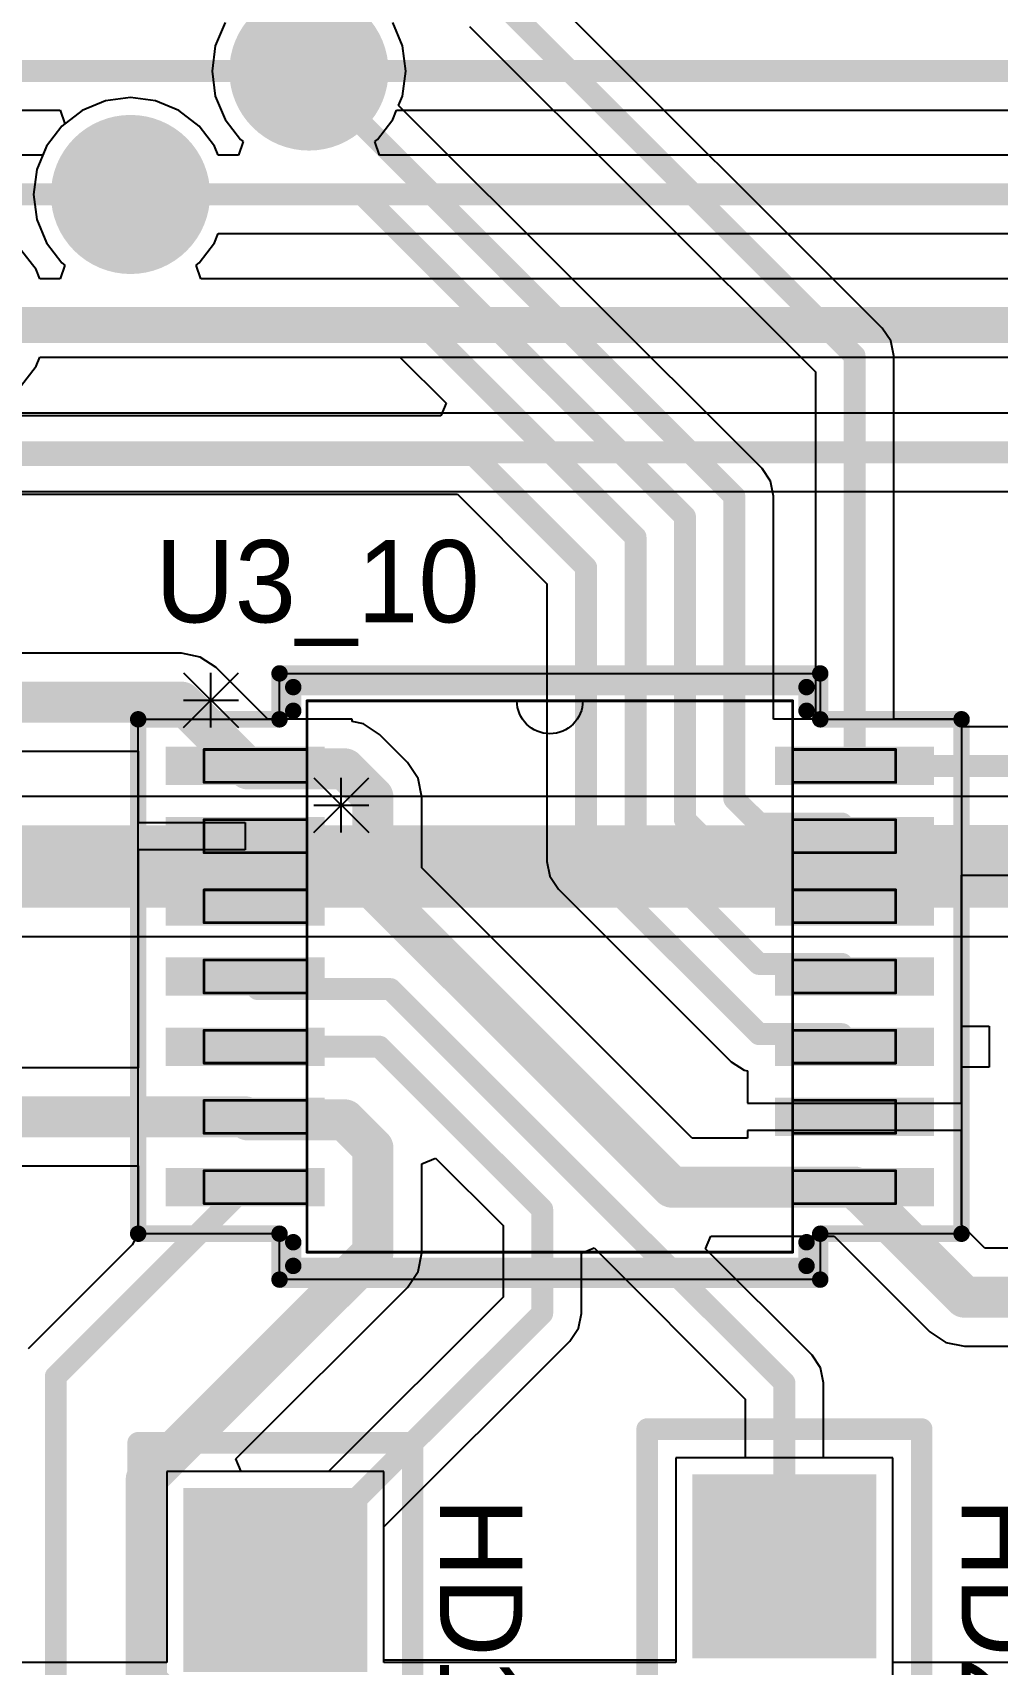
# Model space of a CAD drawing. Header units: millimetres. Extents: x 0.67 to 7.75, y 0.64 to 6.06.
# Drawn here: x 5.314 to 5.666, y 3.639 to 4.234 of the extents above; entities that cross this region are included whole.
import ezdxf

# ---------------------------------------------------------------- set-up
doc = ezdxf.new("R2010")
doc.units = ezdxf.units.MM
doc.header["$MEASUREMENT"] = 0
for name, color, linetype in [('BottomLayer', 5, 'Continuous'), ('BottomSolder', 6, 'Continuous'), ('Mechanical13', 56, 'Continuous'), ('Mechanical15', 56, 'Continuous'), ('MultiLayer', 9, 'Continuous'), ('PadHoleLayer', 156, 'Continuous'), ('TopLayer', 1, 'Continuous'), ('TopOverlay', 2, 'Continuous'), ('TopPaste', 8, 'Continuous'), ('TopSolder', 216, 'Continuous'), ('ViaHoleLayer', 16, 'Continuous')]:
    doc.layers.add(name, color=color, linetype=linetype)

# ---------------------------------------------------------------- blocks, each defined once
blk = doc.blocks.new('RU_14_258')
at = {"layer": 'Mechanical13'}
for p, q in [((-0.086, 0.07249), (-0.06601, 0.0525)), ((-0.086, 0.0525), (-0.06601, 0.07249)), ((-0.076, 0.0525), (-0.076, 0.07249)), ((-0.086, 0.0625), (-0.06601, 0.0625))]:
    blk.add_line(p, q, dxfattribs=at)
at = {"layer": 'Mechanical13', "const_width": 0.001}
for points in [[(-0.0885, -0.1005), (-0.0885, 0.1005)], [(-0.0885, 0.1005), (0.0885, 0.1005)], [(0.0885, -0.1005), (0.0885, 0.1005)], [(-0.126, 0.07077), (-0.126, 0.08277)], [(-0.126, 0.08277), (-0.0885, 0.08277)], [(-0.0885, 0.07077), (-0.0885, 0.08277)], [(0.0885, 0.08277), (0.126, 0.08277)], [(0.0885, 0.07077), (0.0885, 0.08277)], [(0.126, 0.07077), (0.126, 0.08277)], [(-0.126, 0.07077), (-0.0885, 0.07077)], [(0.0885, 0.07077), (0.126, 0.07077)], [(-0.126, 0.04518), (-0.126, 0.05718)], [(-0.126, 0.05718), (-0.0885, 0.05718)], [(-0.0885, 0.04518), (-0.0885, 0.05718)], [(0.0885, 0.05718), (0.126, 0.05718)], [(0.0885, 0.04518), (0.0885, 0.05718)], [(0.126, 0.04518), (0.126, 0.05718)], [(-0.126, 0.04518), (-0.0885, 0.04518)], [(0.0885, 0.04518), (0.126, 0.04518)], [(-0.126, 0.01959), (-0.126, 0.03159)], [(-0.126, 0.03159), (-0.0885, 0.03159)], [(-0.0885, 0.01959), (-0.0885, 0.03159)], [(0.0885, 0.03159), (0.126, 0.03159)], [(0.0885, 0.01959), (0.0885, 0.03159)], [(0.126, 0.01959), (0.126, 0.03159)], [(-0.126, 0.01959), (-0.0885, 0.01959)], [(0.0885, 0.01959), (0.126, 0.01959)], [(-0.126, -0.006), (-0.126, 0.006)], [(-0.126, 0.006), (-0.0885, 0.006)], [(-0.0885, -0.006), (-0.0885, 0.006)], [(0.0885, 0.006), (0.126, 0.006)], [(0.0885, -0.006), (0.0885, 0.006)], [(0.126, -0.006), (0.126, 0.006)], [(-0.126, -0.006), (-0.0885, -0.006)], [(0.0885, -0.006), (0.126, -0.006)], [(-0.126, -0.03159), (-0.126, -0.01959)], [(-0.126, -0.01959), (-0.0885, -0.01959)], [(-0.0885, -0.03159), (-0.0885, -0.01959)], [(0.0885, -0.01959), (0.126, -0.01959)], [(0.0885, -0.03159), (0.0885, -0.01959)], [(0.126, -0.03159), (0.126, -0.01959)], [(-0.126, -0.03159), (-0.0885, -0.03159)], [(0.0885, -0.03159), (0.126, -0.03159)], [(-0.126, -0.05718), (-0.126, -0.04518)], [(-0.126, -0.04518), (-0.0885, -0.04518)], [(-0.0885, -0.05718), (-0.0885, -0.04518)], [(0.0885, -0.04518), (0.126, -0.04518)], [(0.0885, -0.05718), (0.0885, -0.04518)], [(0.126, -0.05718), (0.126, -0.04518)], [(-0.126, -0.05718), (-0.0885, -0.05718)], [(0.0885, -0.05718), (0.126, -0.05718)], [(-0.126, -0.08277), (-0.126, -0.07077)], [(-0.126, -0.07077), (-0.0885, -0.07077)], [(-0.0885, -0.08277), (-0.0885, -0.07077)], [(0.0885, -0.07077), (0.126, -0.07077)], [(0.0885, -0.08277), (0.0885, -0.07077)], [(0.126, -0.08277), (0.126, -0.07077)], [(-0.126, -0.08277), (-0.0885, -0.08277)], [(0.0885, -0.08277), (0.126, -0.08277)], [(-0.0885, -0.1005), (0.0885, -0.1005)]]:
    blk.add_lwpolyline(points, dxfattribs=at)
at = {"layer": 'Mechanical13', "const_width": 0.0005}
for points in [[(-0.08875, 0.1005, 1), (-0.08825, 0.1005, 1)], [(-0.08875, 0.1005, 1), (-0.08825, 0.1005, 1)], [(0.08825, 0.1005, 1), (0.08875, 0.1005, 1)], [(0.08825, 0.1005, 1), (0.08875, 0.1005, 1)], [(-0.12625, 0.08277, 1), (-0.12575, 0.08277, 1)], [(-0.12625, 0.08277, 1), (-0.12575, 0.08277, 1)], [(-0.08875, 0.08277, 1), (-0.08825, 0.08277, 1)], [(-0.08875, 0.08277, 1), (-0.08825, 0.08277, 1)], [(0.08825, 0.08277, 1), (0.08875, 0.08277, 1)], [(0.08825, 0.08277, 1), (0.08875, 0.08277, 1)], [(0.12575, 0.08277, 1), (0.12625, 0.08277, 1)], [(0.12575, 0.08277, 1), (0.12625, 0.08277, 1)], [(-0.12625, 0.07077, 1), (-0.12575, 0.07077, 1)], [(-0.12625, 0.07077, 1), (-0.12575, 0.07077, 1)], [(-0.08875, 0.07077, 1), (-0.08825, 0.07077, 1)], [(-0.08875, 0.07077, 1), (-0.08825, 0.07077, 1)], [(0.08825, 0.07077, 1), (0.08875, 0.07077, 1)], [(0.08825, 0.07077, 1), (0.08875, 0.07077, 1)], [(0.12575, 0.07077, 1), (0.12625, 0.07077, 1)], [(0.12575, 0.07077, 1), (0.12625, 0.07077, 1)], [(-0.12625, 0.05718, 1), (-0.12575, 0.05718, 1)], [(-0.12625, 0.05718, 1), (-0.12575, 0.05718, 1)], [(-0.08875, 0.05718, 1), (-0.08825, 0.05718, 1)], [(-0.08875, 0.05718, 1), (-0.08825, 0.05718, 1)], [(0.08825, 0.05718, 1), (0.08875, 0.05718, 1)], [(0.08825, 0.05718, 1), (0.08875, 0.05718, 1)], [(0.12575, 0.05718, 1), (0.12625, 0.05718, 1)], [(0.12575, 0.05718, 1), (0.12625, 0.05718, 1)], [(-0.12625, 0.04518, 1), (-0.12575, 0.04518, 1)], [(-0.12625, 0.04518, 1), (-0.12575, 0.04518, 1)], [(-0.08875, 0.04518, 1), (-0.08825, 0.04518, 1)], [(-0.08875, 0.04518, 1), (-0.08825, 0.04518, 1)], [(0.08825, 0.04518, 1), (0.08875, 0.04518, 1)], [(0.08825, 0.04518, 1), (0.08875, 0.04518, 1)], [(0.12575, 0.04518, 1), (0.12625, 0.04518, 1)], [(0.12575, 0.04518, 1), (0.12625, 0.04518, 1)], [(-0.12625, 0.03159, 1), (-0.12575, 0.03159, 1)], [(-0.12625, 0.03159, 1), (-0.12575, 0.03159, 1)], [(-0.08875, 0.03159, 1), (-0.08825, 0.03159, 1)], [(-0.08875, 0.03159, 1), (-0.08825, 0.03159, 1)], [(0.08825, 0.03159, 1), (0.08875, 0.03159, 1)], [(0.08825, 0.03159, 1), (0.08875, 0.03159, 1)], [(0.12575, 0.03159, 1), (0.12625, 0.03159, 1)], [(0.12575, 0.03159, 1), (0.12625, 0.03159, 1)], [(-0.12625, 0.01959, 1), (-0.12575, 0.01959, 1)], [(-0.12625, 0.01959, 1), (-0.12575, 0.01959, 1)], [(-0.08875, 0.01959, 1), (-0.08825, 0.01959, 1)], [(-0.08875, 0.01959, 1), (-0.08825, 0.01959, 1)], [(0.08825, 0.01959, 1), (0.08875, 0.01959, 1)], [(0.08825, 0.01959, 1), (0.08875, 0.01959, 1)], [(0.12575, 0.01959, 1), (0.12625, 0.01959, 1)], [(0.12575, 0.01959, 1), (0.12625, 0.01959, 1)], [(-0.12625, 0.006, 1), (-0.12575, 0.006, 1)], [(-0.12625, 0.006, 1), (-0.12575, 0.006, 1)], [(-0.08875, 0.006, 1), (-0.08825, 0.006, 1)], [(-0.08875, 0.006, 1), (-0.08825, 0.006, 1)], [(0.08825, 0.006, 1), (0.08875, 0.006, 1)], [(0.08825, 0.006, 1), (0.08875, 0.006, 1)], [(0.12575, 0.006, 1), (0.12625, 0.006, 1)], [(0.12575, 0.006, 1), (0.12625, 0.006, 1)], [(-0.12625, -0.006, 1), (-0.12575, -0.006, 1)], [(-0.12625, -0.006, 1), (-0.12575, -0.006, 1)], [(-0.08875, -0.006, 1), (-0.08825, -0.006, 1)], [(-0.08875, -0.006, 1), (-0.08825, -0.006, 1)], [(0.08825, -0.006, 1), (0.08875, -0.006, 1)], [(0.08825, -0.006, 1), (0.08875, -0.006, 1)], [(0.12575, -0.006, 1), (0.12625, -0.006, 1)], [(0.12575, -0.006, 1), (0.12625, -0.006, 1)], [(-0.12625, -0.01959, 1), (-0.12575, -0.01959, 1)], [(-0.12625, -0.01959, 1), (-0.12575, -0.01959, 1)], [(-0.08875, -0.01959, 1), (-0.08825, -0.01959, 1)], [(-0.08875, -0.01959, 1), (-0.08825, -0.01959, 1)], [(0.08825, -0.01959, 1), (0.08875, -0.01959, 1)], [(0.08825, -0.01959, 1), (0.08875, -0.01959, 1)], [(0.12575, -0.01959, 1), (0.12625, -0.01959, 1)], [(0.12575, -0.01959, 1), (0.12625, -0.01959, 1)], [(-0.12625, -0.03159, 1), (-0.12575, -0.03159, 1)], [(-0.12625, -0.03159, 1), (-0.12575, -0.03159, 1)], [(-0.08875, -0.03159, 1), (-0.08825, -0.03159, 1)], [(-0.08875, -0.03159, 1), (-0.08825, -0.03159, 1)], [(0.08825, -0.03159, 1), (0.08875, -0.03159, 1)], [(0.08825, -0.03159, 1), (0.08875, -0.03159, 1)], [(0.12575, -0.03159, 1), (0.12625, -0.03159, 1)], [(0.12575, -0.03159, 1), (0.12625, -0.03159, 1)], [(-0.12625, -0.04518, 1), (-0.12575, -0.04518, 1)], [(-0.12625, -0.04518, 1), (-0.12575, -0.04518, 1)], [(-0.08875, -0.04518, 1), (-0.08825, -0.04518, 1)], [(-0.08875, -0.04518, 1), (-0.08825, -0.04518, 1)], [(0.08825, -0.04518, 1), (0.08875, -0.04518, 1)], [(0.08825, -0.04518, 1), (0.08875, -0.04518, 1)], [(0.12575, -0.04518, 1), (0.12625, -0.04518, 1)], [(0.12575, -0.04518, 1), (0.12625, -0.04518, 1)], [(-0.12625, -0.05718, 1), (-0.12575, -0.05718, 1)], [(-0.12625, -0.05718, 1), (-0.12575, -0.05718, 1)], [(-0.08875, -0.05718, 1), (-0.08825, -0.05718, 1)], [(-0.08875, -0.05718, 1), (-0.08825, -0.05718, 1)], [(0.08825, -0.05718, 1), (0.08875, -0.05718, 1)], [(0.08825, -0.05718, 1), (0.08875, -0.05718, 1)], [(0.12575, -0.05718, 1), (0.12625, -0.05718, 1)], [(0.12575, -0.05718, 1), (0.12625, -0.05718, 1)], [(-0.12625, -0.07077, 1), (-0.12575, -0.07077, 1)], [(-0.12625, -0.07077, 1), (-0.12575, -0.07077, 1)], [(-0.08875, -0.07077, 1), (-0.08825, -0.07077, 1)], [(-0.08875, -0.07077, 1), (-0.08825, -0.07077, 1)], [(0.08825, -0.07077, 1), (0.08875, -0.07077, 1)], [(0.08825, -0.07077, 1), (0.08875, -0.07077, 1)], [(0.12575, -0.07077, 1), (0.12625, -0.07077, 1)], [(0.12575, -0.07077, 1), (0.12625, -0.07077, 1)], [(-0.12625, -0.08277, 1), (-0.12575, -0.08277, 1)], [(-0.12625, -0.08277, 1), (-0.12575, -0.08277, 1)], [(-0.08875, -0.08277, 1), (-0.08825, -0.08277, 1)], [(-0.08875, -0.08277, 1), (-0.08825, -0.08277, 1)], [(0.08825, -0.08277, 1), (0.08875, -0.08277, 1)], [(0.08825, -0.08277, 1), (0.08875, -0.08277, 1)], [(0.12575, -0.08277, 1), (0.12625, -0.08277, 1)], [(0.12575, -0.08277, 1), (0.12625, -0.08277, 1)], [(-0.08875, -0.1005, 1), (-0.08825, -0.1005, 1)], [(-0.08875, -0.1005, 1), (-0.08825, -0.1005, 1)], [(0.08825, -0.1005, 1), (0.08875, -0.1005, 1)], [(0.08825, -0.1005, 1), (0.08875, -0.1005, 1)]]:
    blk.add_lwpolyline(points, format="xyb", close=True, dxfattribs=at)
at = {"layer": 'Mechanical13'}
blk.add_lwpolyline([(0.012, 0.1005, -1), (-0.012, 0.1005)], format="xyb", dxfattribs=at)
for points in [[(-0.012, 0.1005, 1), (-0.012, 0.1005, 1)], [(0.012, 0.1005, 1), (0.012, 0.1005, 1)]]:
    blk.add_lwpolyline(points, format="xyb", close=True, dxfattribs=at)
at = {"layer": 'Mechanical15'}
for p, q in [((-0.0985, 0.09377), (-0.0985, 0.1105)), ((-0.0985, 0.1105), (0.0985, 0.1105)), ((0.0985, 0.1105), (0.0985, 0.09377)), ((-0.15, -0.09377), (-0.15, 0.09377)), ((-0.15, 0.09377), (-0.0985, 0.09377)), ((0.0985, 0.09377), (0.15, 0.09377)), ((0.15, 0.09377), (0.15, -0.09377)), ((-0.0985, -0.09377), (-0.15, -0.09377)), ((-0.0985, -0.1105), (-0.0985, -0.09377)), ((0.15, -0.09377), (0.0985, -0.09377)), ((0.0985, -0.09377), (0.0985, -0.1105)), ((0.0985, -0.1105), (-0.0985, -0.1105))]:
    blk.add_line(p, q, dxfattribs=at)
at = {"layer": 'Mechanical15', "const_width": 0.006}
for points in [[(-0.0985, 0.1105), (0.0985, 0.1105)], [(-0.0985, 0.09377), (-0.0985, 0.1105)], [(0.0985, 0.09377), (0.0985, 0.1105)], [(-0.15, 0.09377), (-0.0985, 0.09377)], [(-0.15, -0.09377), (-0.15, 0.09377)], [(0.0985, 0.09377), (0.15, 0.09377)], [(0.15, -0.09377), (0.15, 0.09377)], [(-0.15, -0.09377), (-0.0985, -0.09377)], [(-0.0985, -0.1105), (-0.0985, -0.09377)], [(0.0985, -0.1105), (0.0985, -0.09377)], [(0.0985, -0.09377), (0.15, -0.09377)], [(-0.0985, -0.1105), (0.0985, -0.1105)]]:
    blk.add_lwpolyline(points, dxfattribs=at)
at = {"layer": 'Mechanical15', "const_width": 0.003}
for points in [[(-0.1, 0.1105, 1), (-0.097, 0.1105, 1)], [(-0.1, 0.1105, 1), (-0.097, 0.1105, 1)], [(0.097, 0.1105, 1), (0.1, 0.1105, 1)], [(0.097, 0.1105, 1), (0.1, 0.1105, 1)], [(-0.1515, 0.09377, 1), (-0.1485, 0.09377, 1)], [(-0.1515, 0.09377, 1), (-0.1485, 0.09377, 1)], [(-0.1, 0.09377, 1), (-0.097, 0.09377, 1)], [(-0.1, 0.09377, 1), (-0.097, 0.09377, 1)], [(0.097, 0.09377, 1), (0.1, 0.09377, 1)], [(0.097, 0.09377, 1), (0.1, 0.09377, 1)], [(0.1485, 0.09377, 1), (0.1515, 0.09377, 1)], [(0.1485, 0.09377, 1), (0.1515, 0.09377, 1)], [(-0.1515, -0.09377, 1), (-0.1485, -0.09377, 1)], [(-0.1515, -0.09377, 1), (-0.1485, -0.09377, 1)], [(-0.1, -0.09377, 1), (-0.097, -0.09377, 1)], [(-0.1, -0.09377, 1), (-0.097, -0.09377, 1)], [(0.097, -0.09377, 1), (0.1, -0.09377, 1)], [(0.097, -0.09377, 1), (0.1, -0.09377, 1)], [(0.1485, -0.09377, 1), (0.1515, -0.09377, 1)], [(0.1485, -0.09377, 1), (0.1515, -0.09377, 1)], [(-0.1, -0.1105, 1), (-0.097, -0.1105, 1)], [(-0.1, -0.1105, 1), (-0.097, -0.1105, 1)], [(0.097, -0.1105, 1), (0.1, -0.1105, 1)], [(0.097, -0.1105, 1), (0.1, -0.1105, 1)]]:
    blk.add_lwpolyline(points, format="xyb", close=True, dxfattribs=at)
at = {"layer": 'TopLayer'}
for points in [[(-0.14, 0.06977), (-0.082, 0.06977), (-0.14, 0.08377), (-0.082, 0.08377)], [(0.082, 0.06977), (0.14, 0.06977), (0.082, 0.08377), (0.14, 0.08377)], [(-0.14, 0.04418), (-0.082, 0.04418), (-0.14, 0.05818), (-0.082, 0.05818)], [(0.082, 0.04418), (0.14, 0.04418), (0.082, 0.05818), (0.14, 0.05818)], [(-0.14, 0.01859), (-0.082, 0.01859), (-0.14, 0.03259), (-0.082, 0.03259)], [(0.082, 0.01859), (0.14, 0.01859), (0.082, 0.03259), (0.14, 0.03259)], [(-0.14, -0.007), (-0.082, -0.007), (-0.14, 0.007), (-0.082, 0.007)], [(0.082, -0.007), (0.14, -0.007), (0.082, 0.007), (0.14, 0.007)], [(-0.14, -0.03259), (-0.082, -0.03259), (-0.14, -0.01859), (-0.082, -0.01859)], [(0.082, -0.03259), (0.14, -0.03259), (0.082, -0.01859), (0.14, -0.01859)], [(-0.14, -0.05818), (-0.082, -0.05818), (-0.14, -0.04418), (-0.082, -0.04418)], [(0.082, -0.05818), (0.14, -0.05818), (0.082, -0.04418), (0.14, -0.04418)], [(-0.14, -0.08377), (-0.082, -0.08377), (-0.14, -0.06977), (-0.082, -0.06977)], [(0.082, -0.08377), (0.14, -0.08377), (0.082, -0.06977), (0.14, -0.06977)]]:
    blk.add_solid(points, dxfattribs=at)
at = {"layer": 'TopOverlay'}
for p, q in [((-0.1335, 0.11076), (-0.11351, 0.09077)), ((-0.1335, 0.09077), (-0.11351, 0.11076)), ((-0.1235, 0.09077), (-0.1235, 0.11076)), ((-0.1335, 0.10077), (-0.11351, 0.10077)), ((0.15, -0.03309), (0.15, -0.01809)), ((0.15, -0.01809), (0.16, -0.01809)), ((0.16, -0.01809), (0.16, -0.03309)), ((0.16, -0.03309), (0.15, -0.03309))]:
    blk.add_line(p, q, dxfattribs=at)
at = {"layer": 'TopOverlay', "const_width": 0.006}
for points in [[(-0.0935, 0.09687), (-0.0935, 0.1055)], [(-0.0935, 0.1055), (0.0935, 0.1055)], [(0.0935, 0.09687), (0.0935, 0.1055)], [(-0.0935, -0.1055), (-0.0935, -0.09687)], [(0.0935, -0.1055), (0.0935, -0.09687)], [(-0.0935, -0.1055), (0.0935, -0.1055)]]:
    blk.add_lwpolyline(points, dxfattribs=at)
at = {"layer": 'TopOverlay', "const_width": 0.003}
for points in [[(-0.095, 0.1055, 1), (-0.092, 0.1055, 1)], [(-0.095, 0.1055, 1), (-0.092, 0.1055, 1)], [(0.092, 0.1055, 1), (0.095, 0.1055, 1)], [(0.092, 0.1055, 1), (0.095, 0.1055, 1)], [(-0.095, 0.09687, 1), (-0.092, 0.09687, 1)], [(0.092, 0.09687, 1), (0.095, 0.09687, 1)], [(-0.095, -0.09687, 1), (-0.092, -0.09687, 1)], [(0.092, -0.09687, 1), (0.095, -0.09687, 1)], [(-0.095, -0.1055, 1), (-0.092, -0.1055, 1)], [(-0.095, -0.1055, 1), (-0.092, -0.1055, 1)], [(0.092, -0.1055, 1), (0.095, -0.1055, 1)], [(0.092, -0.1055, 1), (0.095, -0.1055, 1)]]:
    blk.add_lwpolyline(points, format="xyb", close=True, dxfattribs=at)
at = {"layer": 'TopPaste'}
for points in [[(-0.14, 0.06977), (-0.082, 0.06977), (-0.14, 0.08377), (-0.082, 0.08377)], [(0.082, 0.06977), (0.14, 0.06977), (0.082, 0.08377), (0.14, 0.08377)], [(-0.14, 0.04418), (-0.082, 0.04418), (-0.14, 0.05818), (-0.082, 0.05818)], [(0.082, 0.04418), (0.14, 0.04418), (0.082, 0.05818), (0.14, 0.05818)], [(-0.14, 0.01859), (-0.082, 0.01859), (-0.14, 0.03259), (-0.082, 0.03259)], [(0.082, 0.01859), (0.14, 0.01859), (0.082, 0.03259), (0.14, 0.03259)], [(-0.14, -0.007), (-0.082, -0.007), (-0.14, 0.007), (-0.082, 0.007)], [(0.082, -0.007), (0.14, -0.007), (0.082, 0.007), (0.14, 0.007)], [(-0.14, -0.03259), (-0.082, -0.03259), (-0.14, -0.01859), (-0.082, -0.01859)], [(0.082, -0.03259), (0.14, -0.03259), (0.082, -0.01859), (0.14, -0.01859)], [(-0.14, -0.05818), (-0.082, -0.05818), (-0.14, -0.04418), (-0.082, -0.04418)], [(0.082, -0.05818), (0.14, -0.05818), (0.082, -0.04418), (0.14, -0.04418)], [(-0.14, -0.08377), (-0.082, -0.08377), (-0.14, -0.06977), (-0.082, -0.06977)], [(0.082, -0.08377), (0.14, -0.08377), (0.082, -0.06977), (0.14, -0.06977)]]:
    blk.add_solid(points, dxfattribs=at)
at = {"layer": 'TopSolder'}
for points in [[(-0.14, 0.06977), (-0.082, 0.06977), (-0.14, 0.08377), (-0.082, 0.08377)], [(0.082, 0.06977), (0.14, 0.06977), (0.082, 0.08377), (0.14, 0.08377)], [(-0.14, 0.04418), (-0.082, 0.04418), (-0.14, 0.05818), (-0.082, 0.05818)], [(0.082, 0.04418), (0.14, 0.04418), (0.082, 0.05818), (0.14, 0.05818)], [(-0.14, 0.01859), (-0.082, 0.01859), (-0.14, 0.03259), (-0.082, 0.03259)], [(0.082, 0.01859), (0.14, 0.01859), (0.082, 0.03259), (0.14, 0.03259)], [(-0.14, -0.007), (-0.082, -0.007), (-0.14, 0.007), (-0.082, 0.007)], [(0.082, -0.007), (0.14, -0.007), (0.082, 0.007), (0.14, 0.007)], [(-0.14, -0.03259), (-0.082, -0.03259), (-0.14, -0.01859), (-0.082, -0.01859)], [(0.082, -0.03259), (0.14, -0.03259), (0.082, -0.01859), (0.14, -0.01859)], [(-0.14, -0.05818), (-0.082, -0.05818), (-0.14, -0.04418), (-0.082, -0.04418)], [(0.082, -0.05818), (0.14, -0.05818), (0.082, -0.04418), (0.14, -0.04418)], [(-0.14, -0.08377), (-0.082, -0.08377), (-0.14, -0.06977), (-0.082, -0.06977)], [(0.082, -0.08377), (0.14, -0.08377), (0.082, -0.06977), (0.14, -0.06977)]]:
    blk.add_solid(points, dxfattribs=at)
blk = doc.blocks.new('HDR1X2_270')
at = {"layer": 'BottomLayer', "const_width": 0.02953}
blk.add_lwpolyline([(0.08524, 0, 1), (0.11476, 0, 1)], format="xyb", close=True, dxfattribs=at)
at = {"layer": 'BottomLayer'}
blk.add_solid([(-0.02953, -0.02953), (0.02953, -0.02953), (-0.02953, 0.02953), (0.02953, 0.02953)], dxfattribs=at)
at = {"layer": 'BottomSolder', "const_width": 0.03353}
blk.add_lwpolyline([(0.08324, 0, 1), (0.11676, 0, 1)], format="xyb", close=True, dxfattribs=at)
at = {"layer": 'BottomSolder'}
blk.add_solid([(-0.03353, -0.03353), (0.03353, -0.03353), (-0.03353, 0.03353), (0.03353, 0.03353)], dxfattribs=at)
at = {"layer": 'MultiLayer', "const_width": 0.02953}
blk.add_lwpolyline([(0.08524, 0, 1), (0.11476, 0, 1)], format="xyb", close=True, dxfattribs=at)
at = {"layer": 'MultiLayer'}
blk.add_solid([(-0.02953, -0.02953), (0.02953, -0.02953), (-0.02953, 0.02953), (0.02953, 0.02953)], dxfattribs=at)
at = {"layer": 'PadHoleLayer', "const_width": 0.01772}
for points in [[(-0.00886, 0, 1), (0.00886, 0, 1)], [(0.09114, 0, 1), (0.10886, 0, 1)]]:
    blk.add_lwpolyline(points, format="xyb", close=True, dxfattribs=at)
at = {"layer": 'TopLayer', "const_width": 0.02953}
blk.add_lwpolyline([(0.08524, 0, 1), (0.11476, 0, 1)], format="xyb", close=True, dxfattribs=at)
at = {"layer": 'TopLayer'}
blk.add_solid([(-0.02953, -0.02953), (0.02953, -0.02953), (-0.02953, 0.02953), (0.02953, 0.02953)], dxfattribs=at)
at = {"layer": 'TopOverlay', "const_width": 0.00787}
for points in [[(-0.05, -0.05), (-0.05, 0.05)], [(0.15, 0.05), (-0.05, 0.05)], [(0.15, -0.05), (0.15, 0.05)], [(0.15, -0.05), (-0.05, -0.05)]]:
    blk.add_lwpolyline(points, dxfattribs=at)
at = {"layer": 'TopOverlay', "const_width": 0.00394}
for points in [[(-0.05197, 0.05, 1), (-0.04803, 0.05, 1)], [(-0.05197, 0.05, 1), (-0.04803, 0.05, 1)], [(0.14803, 0.05, 1), (0.15197, 0.05, 1)], [(0.14803, 0.05, 1), (0.15197, 0.05, 1)], [(-0.05197, -0.05, 1), (-0.04803, -0.05, 1)], [(-0.05197, -0.05, 1), (-0.04803, -0.05, 1)], [(0.14803, -0.05, 1), (0.15197, -0.05, 1)], [(0.14803, -0.05, 1), (0.15197, -0.05, 1)]]:
    blk.add_lwpolyline(points, format="xyb", close=True, dxfattribs=at)
at = {"layer": 'TopSolder', "const_width": 0.03353}
blk.add_lwpolyline([(0.08324, 0, 1), (0.11676, 0, 1)], format="xyb", close=True, dxfattribs=at)
at = {"layer": 'TopSolder'}
blk.add_solid([(-0.03353, -0.03353), (0.03353, -0.03353), (-0.03353, 0.03353), (0.03353, 0.03353)], dxfattribs=at)
blk = doc.blocks.new('HDR1X2_271')
at = {"layer": 'BottomLayer', "const_width": 0.02953}
blk.add_lwpolyline([(0.08524, 0, 1), (0.11476, 0, 1)], format="xyb", close=True, dxfattribs=at)
at = {"layer": 'BottomLayer'}
blk.add_solid([(-0.02953, -0.02953), (0.02953, -0.02953), (-0.02953, 0.02953), (0.02953, 0.02953)], dxfattribs=at)
at = {"layer": 'BottomSolder', "const_width": 0.03353}
blk.add_lwpolyline([(0.08324, 0, 1), (0.11676, 0, 1)], format="xyb", close=True, dxfattribs=at)
at = {"layer": 'BottomSolder'}
blk.add_solid([(-0.03353, -0.03353), (0.03353, -0.03353), (-0.03353, 0.03353), (0.03353, 0.03353)], dxfattribs=at)
at = {"layer": 'MultiLayer', "const_width": 0.02953}
blk.add_lwpolyline([(0.08524, 0, 1), (0.11476, 0, 1)], format="xyb", close=True, dxfattribs=at)
at = {"layer": 'MultiLayer'}
blk.add_solid([(-0.02953, -0.02953), (0.02953, -0.02953), (-0.02953, 0.02953), (0.02953, 0.02953)], dxfattribs=at)
at = {"layer": 'PadHoleLayer', "const_width": 0.01772}
for points in [[(-0.00886, 0, 1), (0.00886, 0, 1)], [(0.09114, 0, 1), (0.10886, 0, 1)]]:
    blk.add_lwpolyline(points, format="xyb", close=True, dxfattribs=at)
at = {"layer": 'TopLayer', "const_width": 0.02953}
blk.add_lwpolyline([(0.08524, 0, 1), (0.11476, 0, 1)], format="xyb", close=True, dxfattribs=at)
at = {"layer": 'TopLayer'}
blk.add_solid([(-0.02953, -0.02953), (0.02953, -0.02953), (-0.02953, 0.02953), (0.02953, 0.02953)], dxfattribs=at)
at = {"layer": 'TopOverlay', "const_width": 0.00787}
for points in [[(-0.05, -0.05), (-0.05, 0.05)], [(0.15, 0.05), (-0.05, 0.05)], [(0.15, -0.05), (0.15, 0.05)], [(0.15, -0.05), (-0.05, -0.05)]]:
    blk.add_lwpolyline(points, dxfattribs=at)
at = {"layer": 'TopOverlay', "const_width": 0.00394}
for points in [[(-0.05197, 0.05, 1), (-0.04803, 0.05, 1)], [(-0.05197, 0.05, 1), (-0.04803, 0.05, 1)], [(0.14803, 0.05, 1), (0.15197, 0.05, 1)], [(0.14803, 0.05, 1), (0.15197, 0.05, 1)], [(-0.05197, -0.05, 1), (-0.04803, -0.05, 1)], [(-0.05197, -0.05, 1), (-0.04803, -0.05, 1)], [(0.14803, -0.05, 1), (0.15197, -0.05, 1)], [(0.14803, -0.05, 1), (0.15197, -0.05, 1)]]:
    blk.add_lwpolyline(points, format="xyb", close=True, dxfattribs=at)
at = {"layer": 'TopSolder', "const_width": 0.03353}
blk.add_lwpolyline([(0.08324, 0, 1), (0.11676, 0, 1)], format="xyb", close=True, dxfattribs=at)
at = {"layer": 'TopSolder'}
blk.add_solid([(-0.03353, -0.03353), (0.03353, -0.03353), (-0.03353, 0.03353), (0.03353, 0.03353)], dxfattribs=at)

msp = doc.modelspace()

# ---------------------------------------------------------------- linework, layer by layer
at = {"layer": 'BottomLayer'}
for p, q in [((4.52433, 4.20573), (5.32434, 4.20573)), ((5.32504, 4.19996), (5.31943, 4.19265)), ((5.32434, 4.20573), (5.32603, 4.20073)), ((5.32603, 4.20073), (5.32504, 4.19996)), ((5.43996, 4.19504), (5.44557, 4.20235)), ((5.44557, 4.20235), (5.44697, 4.20573)), ((5.44697, 4.20573), (6.44864, 4.20573)), ((5.43897, 4.19427), (5.43996, 4.19504)), ((5.44066, 4.18927), (5.43897, 4.19427)), ((5.31803, 4.18927), (4.51328, 4.18927)), ((5.31943, 4.19265), (5.31803, 4.18927)), ((6.44144, 4.18927), (5.44066, 4.18927)), ((5.38057, 4.15735), (5.38197, 4.16073)), ((5.38197, 4.16073), (6.41114, 4.16073)), ((5.37496, 4.15004), (5.38057, 4.15735)), ((5.37397, 4.14927), (5.37496, 4.15004)), ((5.37566, 4.14427), (5.37397, 4.14927)), ((6.39844, 4.14427), (5.37566, 4.14427)), ((5.30996, 4.10504), (5.31557, 4.11235)), ((5.31557, 4.11235), (5.31697, 4.11573)), ((5.31697, 4.11573), (6.36497, 4.11573)), ((6.35303, 4.09527), (5.30503, 4.09527)), ((5.24239, 4.06673), (6.35303, 4.06673)), ((6.075, 3.95549), (5.11427, 3.95549)), ((5.11427, 3.90451), (6.06567, 3.90451)), ((5.62778, 3.71441), (5.54872, 3.71441)), ((5.54872, 3.71441), (5.54872, 3.63984)), ((5.62778, 3.63984), (5.62778, 3.71441)), ((5.44232, 3.70941), (5.36327, 3.70941)), ((5.36327, 3.70941), (5.36327, 3.63984)), ((5.44232, 3.63984), (5.44232, 3.70941)), ((5.36327, 3.63984), (4.80343, 3.63984)), ((5.54872, 3.63984), (5.44232, 3.63984)), ((5.77057, 3.63984), (5.62778, 3.63984))]:
    msp.add_line(p, q, dxfattribs=at)
for points, const_width in [([(5.4025, 4.22, 1), (5.4275, 4.22, 1)], 0.025), ([(5.413, 4.22, 1), (5.417, 4.22, 1)], 0.004), ([(5.413, 4.22, 1), (5.417, 4.22, 1)], 0.004), ([(5.3375, 4.175, 1), (5.3625, 4.175, 1)], 0.025), ([(5.348, 4.175, 1), (5.352, 4.175, 1)], 0.004), ([(5.348, 4.175, 1), (5.352, 4.175, 1)], 0.004)]:
    msp.add_lwpolyline(points, format="xyb", close=True, dxfattribs=dict(at, const_width=const_width))
for points, const_width in [([(3.5, 4.22), (5.415, 4.22)], 0.008), ([(5.415, 4.22), (6.512, 4.22)], 0.008), ([(4.435, 4.175), (5.35, 4.175)], 0.008), ([(5.35, 4.175), (6.473, 4.175)], 0.008), ([(5.285, 4.13), (6.42724, 4.13)], 0.008), ([(1.174, 4.081), (6.385, 4.081)], 0.008), ([(5.09, 3.93), (6.075, 3.93)], 0.03)]:
    msp.add_lwpolyline(points, dxfattribs=dict(at, const_width=const_width))
at = {"layer": 'BottomSolder', "const_width": 0.029}
for points in [[(5.4005, 4.22, 1), (5.4295, 4.22, 1)], [(5.3355, 4.175, 1), (5.3645, 4.175, 1)]]:
    msp.add_lwpolyline(points, format="xyb", close=True, dxfattribs=at)
at = {"layer": 'MultiLayer', "const_width": 0.025}
for points in [[(5.4025, 4.22, 1), (5.4275, 4.22, 1)], [(5.3375, 4.175, 1), (5.3625, 4.175, 1)]]:
    msp.add_lwpolyline(points, format="xyb", close=True, dxfattribs=at)
at = {"layer": 'TopLayer'}
for p, q in [((5.62389, 4.1263), (5.49839, 4.2518)), ((5.38443, 4.23765), (5.3809, 4.22914)), ((5.4491, 4.22914), (5.44557, 4.23765)), ((5.47352, 4.23629), (5.59952, 4.11029)), ((5.3809, 4.22914), (5.3797, 4.22)), ((5.4503, 4.22), (5.4491, 4.22914)), ((5.3797, 4.22), (5.3809, 4.21086)), ((5.4491, 4.21086), (5.4503, 4.22)), ((5.34086, 4.2091), (5.33235, 4.20557)), ((5.35, 4.2103), (5.34086, 4.2091)), ((5.35914, 4.2091), (5.35, 4.2103)), ((5.36765, 4.20557), (5.35914, 4.2091)), ((5.3809, 4.21086), (5.38443, 4.20235)), ((5.4477, 4.20749), (5.4491, 4.21086)), ((5.58009, 4.07509), (5.4477, 4.20749)), ((5.32504, 4.19996), (5.31943, 4.19265)), ((5.33235, 4.20557), (5.32504, 4.19996)), ((5.37496, 4.19996), (5.36765, 4.20557)), ((5.38057, 4.19265), (5.37496, 4.19996)), ((5.38443, 4.20235), (5.39004, 4.19504)), ((5.39103, 4.19427), (5.38934, 4.18927)), ((5.39004, 4.19504), (5.39103, 4.19427)), ((5.31943, 4.19265), (5.3159, 4.18414)), ((5.38197, 4.18927), (5.38057, 4.19265)), ((5.38934, 4.18927), (5.38197, 4.18927)), ((5.3159, 4.18414), (5.3147, 4.175)), ((5.3147, 4.175), (5.3159, 4.16586)), ((5.3159, 4.16586), (5.31943, 4.15735)), ((5.31557, 4.14765), (5.30996, 4.15496)), ((5.31943, 4.15735), (5.32504, 4.15004)), ((5.31697, 4.14427), (5.31557, 4.14765)), ((5.32603, 4.14927), (5.32434, 4.14427)), ((5.32504, 4.15004), (5.32603, 4.14927)), ((5.32434, 4.14427), (5.31697, 4.14427)), ((5.62698, 4.12167), (5.62389, 4.1263)), ((5.62389, 4.1263), (5.62389, 4.1263)), ((5.62807, 4.1162), (5.62698, 4.12167)), ((5.30996, 4.10504), (5.31557, 4.11235)), ((5.31557, 4.11235), (5.31697, 4.11573)), ((5.31697, 4.11573), (5.44818, 4.11573)), ((5.44818, 4.11573), (5.46501, 4.09889)), ((5.62807, 3.98366), (5.62807, 4.1162)), ((5.59952, 4.11029), (5.59952, 3.98366)), ((5.46501, 4.09889), (5.46309, 4.09427)), ((5.46309, 4.09427), (5.30328, 4.09427)), ((5.58319, 4.07046), (5.58009, 4.07509)), ((5.58427, 4.065), (5.58319, 4.07046)), ((5.24197, 4.06573), (5.46909, 4.06573)), ((5.46909, 4.06573), (5.50173, 4.03309)), ((5.58427, 3.98366), (5.58427, 4.065)), ((5.58427, 4.065), (5.58427, 4.065)), ((5.50173, 4.03309), (5.50173, 3.93188)), ((5.36857, 4.00773), (5.29079, 4.00773)), ((5.3754, 4.00637), (5.36857, 4.00773)), ((5.38118, 4.0025), (5.3754, 4.00637)), ((5.40003, 3.98366), (5.38118, 4.0025)), ((5.4308, 3.98366), (5.40003, 3.98366)), ((5.4308, 3.98286), (5.4308, 3.98366)), ((5.43487, 3.98205), (5.4308, 3.98286)), ((5.44066, 3.97818), (5.43487, 3.98205)), ((5.59952, 3.98366), (5.58427, 3.98366)), ((5.6528, 3.98366), (5.62807, 3.98366)), ((5.6528, 3.98093), (5.6528, 3.98366)), ((5.7398, 3.98093), (5.6528, 3.98093)), ((5.45091, 3.96793), (5.44066, 3.97818)), ((5.29079, 3.97204), (5.3528, 3.97204)), ((5.3528, 3.97204), (5.3528, 3.94607)), ((5.45478, 3.96214), (5.45091, 3.96793)), ((5.45091, 3.96793), (5.45091, 3.96793)), ((5.45614, 3.95532), (5.45478, 3.96214)), ((5.45614, 3.9295), (5.45614, 3.95532)), ((5.3528, 3.94607), (5.3918, 3.94607)), ((5.3918, 3.94607), (5.3918, 3.93607)), ((5.3918, 3.93607), (5.3528, 3.93607)), ((5.3528, 3.93607), (5.3528, 3.92407)), ((5.55468, 3.83096), (5.45614, 3.9295)), ((5.50173, 3.93188), (5.50173, 3.93188)), ((5.50173, 3.93188), (5.50281, 3.92642)), ((5.50281, 3.92642), (5.50591, 3.92179)), ((5.6528, 3.89848), (5.6528, 3.92679)), ((5.6528, 3.92679), (5.6783, 3.92679)), ((5.3528, 3.92407), (5.3528, 3.89848)), ((5.50591, 3.92179), (5.5689, 3.85879)), ((5.3528, 3.89848), (5.3528, 3.85655)), ((5.6528, 3.87289), (5.6528, 3.89848)), ((5.6528, 3.8473), (5.6528, 3.87289)), ((5.3528, 3.85655), (5.29079, 3.85655)), ((5.5689, 3.85879), (5.57353, 3.8557)), ((5.57353, 3.8557), (5.5748, 3.85545)), ((5.5748, 3.85545), (5.5748, 3.8437)), ((5.5748, 3.8437), (5.6528, 3.8437)), ((5.6528, 3.8437), (5.6528, 3.8473)), ((5.6528, 3.8337), (5.5748, 3.8337)), ((5.5748, 3.8337), (5.5748, 3.83096)), ((5.6528, 3.79935), (5.6528, 3.8337)), ((5.5748, 3.83096), (5.55468, 3.83096)), ((5.29079, 3.82086), (5.3528, 3.82086)), ((5.3528, 3.82086), (5.3528, 3.79611)), ((5.45614, 3.8216), (5.46114, 3.82367)), ((5.45614, 3.78919), (5.45614, 3.8216)), ((5.46114, 3.82367), (5.48573, 3.79909)), ((5.3528, 3.79611), (5.35056, 3.79207)), ((5.3528, 3.79611), (5.3528, 3.79611)), ((5.3528, 3.79611), (5.3528, 3.79611)), ((5.48573, 3.79909), (5.48573, 3.773)), ((5.6613, 3.79084), (5.6528, 3.79935)), ((5.35056, 3.79207), (5.3127, 3.75421)), ((5.51427, 3.78901), (5.51889, 3.79092)), ((5.51889, 3.79092), (5.57398, 3.73584)), ((5.55953, 3.79065), (5.56145, 3.79527)), ((5.59834, 3.75184), (5.55953, 3.79065)), ((5.56145, 3.79527), (5.6064, 3.79527)), ((5.6064, 3.79527), (5.64129, 3.76038)), ((5.8002, 3.79084), (5.6613, 3.79084)), ((5.45478, 3.78236), (5.45614, 3.78919)), ((5.45614, 3.78919), (5.45614, 3.78919)), ((5.51427, 3.76709), (5.51427, 3.78901)), ((5.45091, 3.77657), (5.45478, 3.78236)), ((5.38837, 3.71403), (5.45091, 3.77657)), ((5.48573, 3.773), (5.42214, 3.70941)), ((5.45091, 3.77657), (5.45091, 3.77657)), ((5.51319, 3.76163), (5.51427, 3.76709)), ((5.51427, 3.76709), (5.51427, 3.76709)), ((5.51009, 3.757), (5.51319, 3.76163)), ((5.64129, 3.76038), (5.64708, 3.75652)), ((5.44232, 3.68923), (5.51009, 3.757)), ((5.51009, 3.757), (5.51009, 3.757)), ((5.64708, 3.75652), (5.65391, 3.75516)), ((5.65391, 3.75516), (5.65391, 3.75516)), ((5.65391, 3.75516), (5.79281, 3.75516)), ((5.60144, 3.74721), (5.59834, 3.75184)), ((5.59834, 3.75184), (5.59834, 3.75184)), ((5.60253, 3.74175), (5.60144, 3.74721)), ((5.60253, 3.71441), (5.60253, 3.74175)), ((5.60253, 3.74175), (5.60253, 3.74175)), ((5.57398, 3.73584), (5.57398, 3.71441)), ((5.39029, 3.70941), (5.38837, 3.71403)), ((5.57398, 3.71441), (5.54872, 3.71441)), ((5.54872, 3.71441), (5.54872, 3.6407)), ((5.62778, 3.71441), (5.60253, 3.71441)), ((5.62778, 3.63536), (5.62778, 3.71441)), ((5.42214, 3.70941), (5.39029, 3.70941)), ((5.44232, 3.6407), (5.44232, 3.68923)), ((5.54872, 3.6407), (5.44232, 3.6407))]:
    msp.add_line(p, q, dxfattribs=at)
for points, const_width in [([(5.467, 4.263), (5.6138, 4.1162)], 0.008), ([(5.415, 4.22), (5.57, 4.065)], 0.008), ([(5.35, 4.175), (5.43454, 4.175)], 0.008), ([(5.43454, 4.175), (5.552, 4.05754)], 0.008), ([(5.285, 4.13), (5.45409, 4.13)], 0.008), ([(5.45409, 4.13), (5.534, 4.05009)], 0.008), ([(5.6138, 3.96666), (5.6138, 4.1162)], 0.008), ([(5.21, 4.08), (5.475, 4.08)], 0.008), ([(5.475, 4.08), (5.516, 4.039)], 0.008), ([(5.57, 3.95465), (5.57, 4.065)], 0.008), ([(5.552, 3.94706), (5.552, 4.05754)], 0.008), ([(5.534, 3.93947), (5.534, 4.05009)], 0.008), ([(5.516, 3.93188), (5.516, 4.039)], 0.008), ([(5.2552, 3.98989), (5.36857, 3.98989)], 0.015), ([(5.36857, 3.98989), (5.3918, 3.96666)], 0.015), ([(5.3918, 3.96666), (5.39289, 3.96557)], 0.015), ([(5.39289, 3.96557), (5.42804, 3.96557)], 0.015), ([(5.42804, 3.96557), (5.4383, 3.95532)], 0.015), ([(5.6138, 3.96666), (5.748, 3.96666)], 0.008), ([(5.4383, 3.92211), (5.4383, 3.95532)], 0.015), ([(5.57, 3.95465), (5.579, 3.94566)], 0.008), ([(5.552, 3.94706), (5.579, 3.92007)], 0.008), ([(5.579, 3.94566), (5.6092, 3.94566)], 0.008), ([(5.6092, 3.94566), (5.6138, 3.94107)], 0.008), ([(5.6138, 3.94107), (5.68421, 3.94107)], 0.008), ([(5.534, 3.93947), (5.579, 3.89448)], 0.008), ([(5.516, 3.93188), (5.579, 3.86889)], 0.008), ([(5.4383, 3.92211), (5.54729, 3.81311)], 0.015), ([(5.579, 3.92007), (5.6092, 3.92007)], 0.008), ([(5.6092, 3.92007), (5.6138, 3.91548)], 0.008), ([(5.579, 3.89448), (5.6092, 3.89448)], 0.008), ([(5.6092, 3.89448), (5.6138, 3.88989)], 0.008), ([(5.3918, 3.88989), (5.39639, 3.8853)], 0.008), ([(5.39639, 3.8853), (5.4447, 3.8853)], 0.008), ([(5.4447, 3.8853), (5.58825, 3.74175)], 0.008), ([(5.579, 3.86889), (5.6092, 3.86889)], 0.008), ([(5.6092, 3.86889), (5.6138, 3.8643)], 0.008), ([(5.3918, 3.8643), (5.4407, 3.8643)], 0.008), ([(5.4407, 3.8643), (5.5, 3.805)], 0.008), ([(5.27138, 3.8387), (5.3918, 3.8387)], 0.015), ([(5.3918, 3.8387), (5.39289, 3.83761)], 0.015), ([(5.39289, 3.83761), (5.42804, 3.83761)], 0.015), ([(5.42804, 3.83761), (5.4383, 3.82736)], 0.015), ([(5.4383, 3.78919), (5.4383, 3.82736)], 0.015), ([(5.54729, 3.81311), (5.6138, 3.81311)], 0.015), ([(5.6138, 3.81311), (5.65391, 3.773)], 0.015), ([(5.3228, 3.74411), (5.3918, 3.81311)], 0.008), ([(5.5, 3.76709), (5.5, 3.805)], 0.008), ([(5.35577, 3.70666), (5.4383, 3.78919)], 0.015), ([(5.65391, 3.773), (5.8002, 3.773)], 0.015), ([(5.4028, 3.66989), (5.5, 3.76709)], 0.008), ([(5.3228, 3.63248), (5.3228, 3.74411)], 0.008), ([(5.58825, 3.66534), (5.58825, 3.74175)], 0.008), ([(5.35577, 3.63311), (5.35577, 3.70666)], 0.015), ([(5.5828, 3.65989), (5.58825, 3.66534)], 0.008), ([(5.35577, 3.63311), (5.36602, 3.62286)], 0.015)]:
    msp.add_lwpolyline(points, dxfattribs=dict(at, const_width=const_width))
for points, const_width in [([(5.4025, 4.22, 1), (5.4275, 4.22, 1)], 0.025), ([(5.413, 4.22, 1), (5.417, 4.22, 1)], 0.004), ([(5.3375, 4.175, 1), (5.3625, 4.175, 1)], 0.025), ([(5.348, 4.175, 1), (5.352, 4.175, 1)], 0.004), ([(5.43254, 4.175, 1), (5.43654, 4.175, 1)], 0.004), ([(5.43254, 4.175, 1), (5.43654, 4.175, 1)], 0.004), ([(5.45209, 4.13, 1), (5.45609, 4.13, 1)], 0.004), ([(5.45209, 4.13, 1), (5.45609, 4.13, 1)], 0.004), ([(5.6118, 4.1162, 1), (5.6158, 4.1162, 1)], 0.004), ([(5.6118, 4.1162, 1), (5.6158, 4.1162, 1)], 0.004), ([(5.473, 4.08, 1), (5.477, 4.08, 1)], 0.004), ([(5.473, 4.08, 1), (5.477, 4.08, 1)], 0.004), ([(5.568, 4.065, 1), (5.572, 4.065, 1)], 0.004), ([(5.568, 4.065, 1), (5.572, 4.065, 1)], 0.004), ([(5.55, 4.05754, 1), (5.554, 4.05754, 1)], 0.004), ([(5.55, 4.05754, 1), (5.554, 4.05754, 1)], 0.004), ([(5.532, 4.05009, 1), (5.536, 4.05009, 1)], 0.004), ([(5.532, 4.05009, 1), (5.536, 4.05009, 1)], 0.004), ([(5.514, 4.039, 1), (5.518, 4.039, 1)], 0.004), ([(5.514, 4.039, 1), (5.518, 4.039, 1)], 0.004), ([(5.36482, 3.98989, 1), (5.37232, 3.98989, 1)], 0.0075), ([(5.36482, 3.98989, 1), (5.37232, 3.98989, 1)], 0.0075), ([(5.38805, 3.96666, 1), (5.39555, 3.96666, 1)], 0.0075), ([(5.38805, 3.96666, 1), (5.39555, 3.96666, 1)], 0.0075), ([(5.38914, 3.96557, 1), (5.39664, 3.96557, 1)], 0.0075), ([(5.38914, 3.96557, 1), (5.39664, 3.96557, 1)], 0.0075), ([(5.42429, 3.96557, 1), (5.43179, 3.96557, 1)], 0.0075), ([(5.42429, 3.96557, 1), (5.43179, 3.96557, 1)], 0.0075), ([(5.6118, 3.96666, 1), (5.6158, 3.96666, 1)], 0.004), ([(5.6118, 3.96666, 1), (5.6158, 3.96666, 1)], 0.004), ([(5.43455, 3.95532, 1), (5.44205, 3.95532, 1)], 0.0075), ([(5.43455, 3.95532, 1), (5.44205, 3.95532, 1)], 0.0075), ([(5.568, 3.95465, 1), (5.572, 3.95465, 1)], 0.004), ([(5.568, 3.95465, 1), (5.572, 3.95465, 1)], 0.004), ([(5.55, 3.94706, 1), (5.554, 3.94706, 1)], 0.004), ([(5.55, 3.94706, 1), (5.554, 3.94706, 1)], 0.004), ([(5.577, 3.94566, 1), (5.581, 3.94566, 1)], 0.004), ([(5.577, 3.94566, 1), (5.581, 3.94566, 1)], 0.004), ([(5.6072, 3.94566, 1), (5.6112, 3.94566, 1)], 0.004), ([(5.6072, 3.94566, 1), (5.6112, 3.94566, 1)], 0.004), ([(5.6118, 3.94107, 1), (5.6158, 3.94107, 1)], 0.004), ([(5.6118, 3.94107, 1), (5.6158, 3.94107, 1)], 0.004), ([(5.532, 3.93947, 1), (5.536, 3.93947, 1)], 0.004), ([(5.532, 3.93947, 1), (5.536, 3.93947, 1)], 0.004), ([(5.514, 3.93188, 1), (5.518, 3.93188, 1)], 0.004), ([(5.514, 3.93188, 1), (5.518, 3.93188, 1)], 0.004), ([(5.43455, 3.92211, 1), (5.44205, 3.92211, 1)], 0.0075), ([(5.43455, 3.92211, 1), (5.44205, 3.92211, 1)], 0.0075), ([(5.577, 3.92007, 1), (5.581, 3.92007, 1)], 0.004), ([(5.577, 3.92007, 1), (5.581, 3.92007, 1)], 0.004), ([(5.6072, 3.92007, 1), (5.6112, 3.92007, 1)], 0.004), ([(5.6072, 3.92007, 1), (5.6112, 3.92007, 1)], 0.004), ([(5.6118, 3.91548, 1), (5.6158, 3.91548, 1)], 0.004), ([(5.577, 3.89448, 1), (5.581, 3.89448, 1)], 0.004), ([(5.577, 3.89448, 1), (5.581, 3.89448, 1)], 0.004), ([(5.6072, 3.89448, 1), (5.6112, 3.89448, 1)], 0.004), ([(5.6072, 3.89448, 1), (5.6112, 3.89448, 1)], 0.004), ([(5.3898, 3.88989, 1), (5.3938, 3.88989, 1)], 0.004), ([(5.6118, 3.88989, 1), (5.6158, 3.88989, 1)], 0.004), ([(5.39439, 3.8853, 1), (5.39839, 3.8853, 1)], 0.004), ([(5.39439, 3.8853, 1), (5.39839, 3.8853, 1)], 0.004), ([(5.4427, 3.8853, 1), (5.4467, 3.8853, 1)], 0.004), ([(5.4427, 3.8853, 1), (5.4467, 3.8853, 1)], 0.004), ([(5.577, 3.86889, 1), (5.581, 3.86889, 1)], 0.004), ([(5.577, 3.86889, 1), (5.581, 3.86889, 1)], 0.004), ([(5.6072, 3.86889, 1), (5.6112, 3.86889, 1)], 0.004), ([(5.6072, 3.86889, 1), (5.6112, 3.86889, 1)], 0.004), ([(5.3898, 3.8643, 1), (5.3938, 3.8643, 1)], 0.004), ([(5.4387, 3.8643, 1), (5.4427, 3.8643, 1)], 0.004), ([(5.4387, 3.8643, 1), (5.4427, 3.8643, 1)], 0.004), ([(5.6118, 3.8643, 1), (5.6158, 3.8643, 1)], 0.004), ([(5.38805, 3.8387, 1), (5.39555, 3.8387, 1)], 0.0075), ([(5.38805, 3.8387, 1), (5.39555, 3.8387, 1)], 0.0075), ([(5.38914, 3.83761, 1), (5.39664, 3.83761, 1)], 0.0075), ([(5.38914, 3.83761, 1), (5.39664, 3.83761, 1)], 0.0075), ([(5.42429, 3.83761, 1), (5.43179, 3.83761, 1)], 0.0075), ([(5.42429, 3.83761, 1), (5.43179, 3.83761, 1)], 0.0075), ([(5.43455, 3.82736, 1), (5.44205, 3.82736, 1)], 0.0075), ([(5.43455, 3.82736, 1), (5.44205, 3.82736, 1)], 0.0075), ([(5.54354, 3.81311, 1), (5.55104, 3.81311, 1)], 0.0075), ([(5.54354, 3.81311, 1), (5.55104, 3.81311, 1)], 0.0075), ([(5.61005, 3.81311, 1), (5.61755, 3.81311, 1)], 0.0075), ([(5.61005, 3.81311, 1), (5.61755, 3.81311, 1)], 0.0075), ([(5.3898, 3.81311, 1), (5.3938, 3.81311, 1)], 0.004), ([(5.498, 3.805, 1), (5.502, 3.805, 1)], 0.004), ([(5.498, 3.805, 1), (5.502, 3.805, 1)], 0.004), ([(5.43455, 3.78919, 1), (5.44205, 3.78919, 1)], 0.0075), ([(5.43455, 3.78919, 1), (5.44205, 3.78919, 1)], 0.0075), ([(5.65016, 3.773, 1), (5.65766, 3.773, 1)], 0.0075), ([(5.65016, 3.773, 1), (5.65766, 3.773, 1)], 0.0075), ([(5.498, 3.76709, 1), (5.502, 3.76709, 1)], 0.004), ([(5.498, 3.76709, 1), (5.502, 3.76709, 1)], 0.004), ([(5.3208, 3.74411, 1), (5.3248, 3.74411, 1)], 0.004), ([(5.3208, 3.74411, 1), (5.3248, 3.74411, 1)], 0.004), ([(5.58625, 3.74175, 1), (5.59025, 3.74175, 1)], 0.004), ([(5.58625, 3.74175, 1), (5.59025, 3.74175, 1)], 0.004), ([(5.35202, 3.70666, 1), (5.35952, 3.70666, 1)], 0.0075), ([(5.35202, 3.70666, 1), (5.35952, 3.70666, 1)], 0.0075), ([(5.4008, 3.66989, 1), (5.4048, 3.66989, 1)], 0.004), ([(5.58625, 3.66534, 1), (5.59025, 3.66534, 1)], 0.004), ([(5.58625, 3.66534, 1), (5.59025, 3.66534, 1)], 0.004), ([(5.5808, 3.65989, 1), (5.5848, 3.65989, 1)], 0.004), ([(5.35202, 3.63311, 1), (5.35952, 3.63311, 1)], 0.0075), ([(5.35202, 3.63311, 1), (5.35952, 3.63311, 1)], 0.0075)]:
    msp.add_lwpolyline(points, format="xyb", close=True, dxfattribs=dict(at, const_width=const_width))
at = {"layer": 'TopOverlay', "const_width": 0.008}
msp.add_lwpolyline([(5.0278, 4.12489), (6.0078, 4.12489)], dxfattribs=at)
at = {"layer": 'TopSolder', "const_width": 0.029}
for points in [[(5.4005, 4.22, 1), (5.4295, 4.22, 1)], [(5.3355, 4.175, 1), (5.3645, 4.175, 1)]]:
    msp.add_lwpolyline(points, format="xyb", close=True, dxfattribs=at)
at = {"layer": 'ViaHoleLayer', "const_width": 0.014}
for points in [[(5.408, 4.22, 1), (5.422, 4.22, 1)], [(5.343, 4.175, 1), (5.357, 4.175, 1)]]:
    msp.add_lwpolyline(points, format="xyb", close=True, dxfattribs=at)

# ---------------------------------------------------------------- block references
msp.add_blockref('RU_14_258', (5.5028, 3.88989))
at = {"rotation": 270}
for name, p in [('HDR1X2_270', (5.58825, 3.67489)), ('HDR1X2_271', (5.4028, 3.66989))]:
    msp.add_blockref(name, p, dxfattribs=at)

# ---------------------------------------------------------------- texts
at = {"layer": 'TopOverlay'}
msp.add_text('U3_10', height=0.03, dxfattribs=at).set_placement((5.359, 4.019))
for s, p in [('HD1_10', (5.4628, 3.69989)), ('HD2_10', (5.6528, 3.69989))]:
    msp.add_text(s, height=0.03, rotation=270, dxfattribs=at).set_placement(p)

doc.saveas('drawing.dxf')
